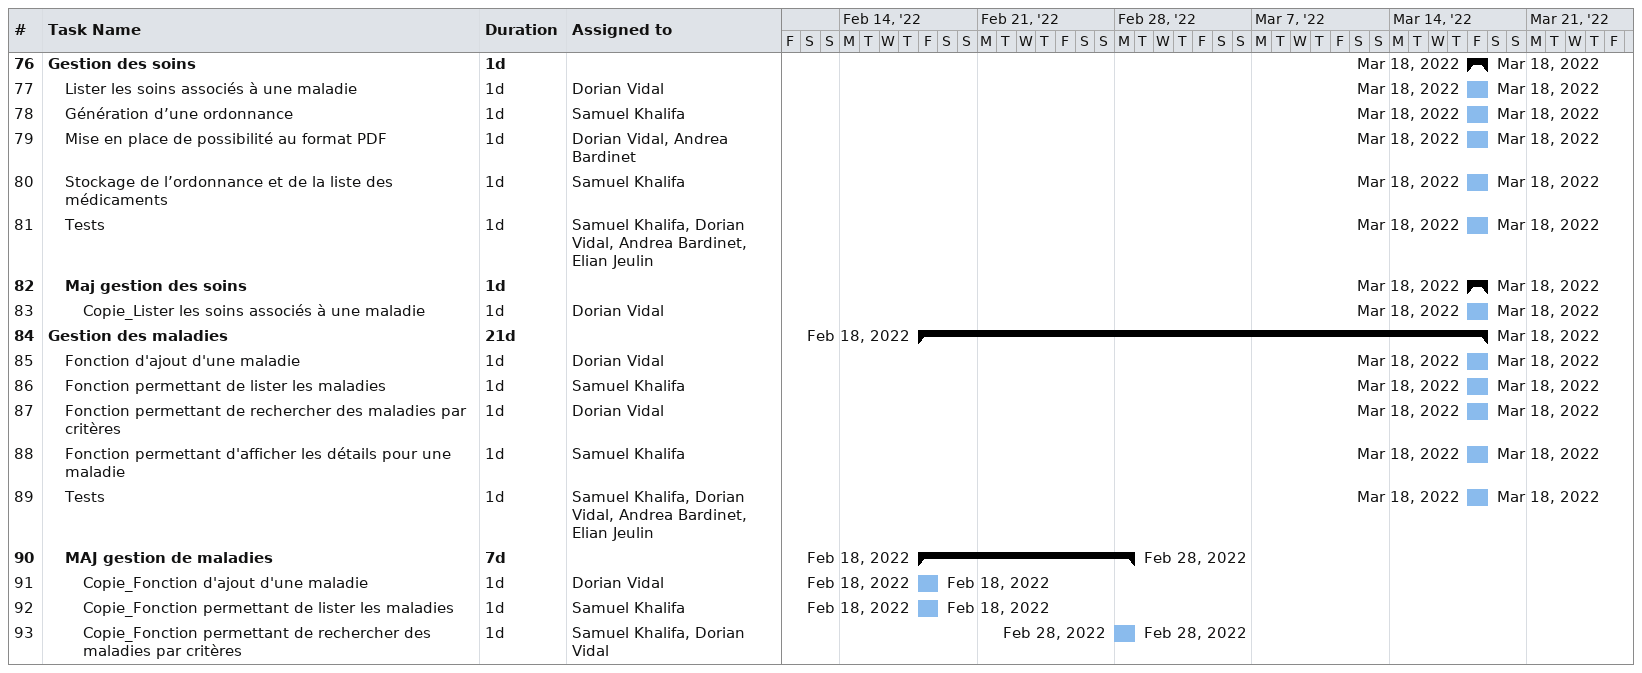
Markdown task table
| ID | Level | Task | Duration | Start | Finish | Resources |
|---|---|---|---|---|---|---|
| 76 | 1 | **Gestion des soins** | 1d | 2022-03-18 | 2022-03-18 |  |
| 77 | 2 | Lister les soins associés à une maladie | 1d | 2022-03-18 | 2022-03-18 | Dorian Vidal |
| 78 | 2 | Génération d’une ordonnance | 1d | 2022-03-18 | 2022-03-18 | Samuel Khalifa |
| 79 | 2 | Mise en place de possibilité au format PDF | 1d | 2022-03-18 | 2022-03-18 | Dorian Vidal, Andrea Bardinet |
| 80 | 2 | Stockage de l’ordonnance et de la liste des médicaments | 1d | 2022-03-18 | 2022-03-18 | Samuel Khalifa |
| 81 | 2 | Tests | 1d | 2022-03-18 | 2022-03-18 | Samuel Khalifa, Dorian Vidal, Andrea Bardinet, Elian Jeulin |
| 82 | 2 | **Maj gestion des soins** | 1d | 2022-03-18 | 2022-03-18 |  |
| 83 | 3 | Copie_Lister les soins associés à une maladie | 1d | 2022-03-18 | 2022-03-18 | Dorian Vidal |
| 84 | 1 | **Gestion des maladies** | 21d | 2022-02-18 | 2022-03-18 |  |
| 85 | 2 | Fonction d'ajout d'une maladie | 1d | 2022-03-18 | 2022-03-18 | Dorian Vidal |
| 86 | 2 | Fonction permettant de lister les maladies | 1d | 2022-03-18 | 2022-03-18 | Samuel Khalifa |
| 87 | 2 | Fonction permettant de rechercher des maladies par critères | 1d | 2022-03-18 | 2022-03-18 | Dorian Vidal |
| 88 | 2 | Fonction permettant d'afficher les détails pour une maladie | 1d | 2022-03-18 | 2022-03-18 | Samuel Khalifa |
| 89 | 2 | Tests | 1d | 2022-03-18 | 2022-03-18 | Samuel Khalifa, Dorian Vidal, Andrea Bardinet, Elian Jeulin |
| 90 | 2 | **MAJ gestion de maladies** | 7d | 2022-02-18 | 2022-02-28 |  |
| 91 | 3 | Copie_Fonction d'ajout d'une maladie | 1d | 2022-02-18 | 2022-02-18 | Dorian Vidal |
| 92 | 3 | Copie_Fonction permettant de lister les maladies | 1d | 2022-02-18 | 2022-02-18 | Samuel Khalifa |
| 93 | 3 | Copie_Fonction permettant de rechercher des maladies par critères | 1d | 2022-02-28 | 2022-02-28 | Samuel Khalifa, Dorian Vidal |
